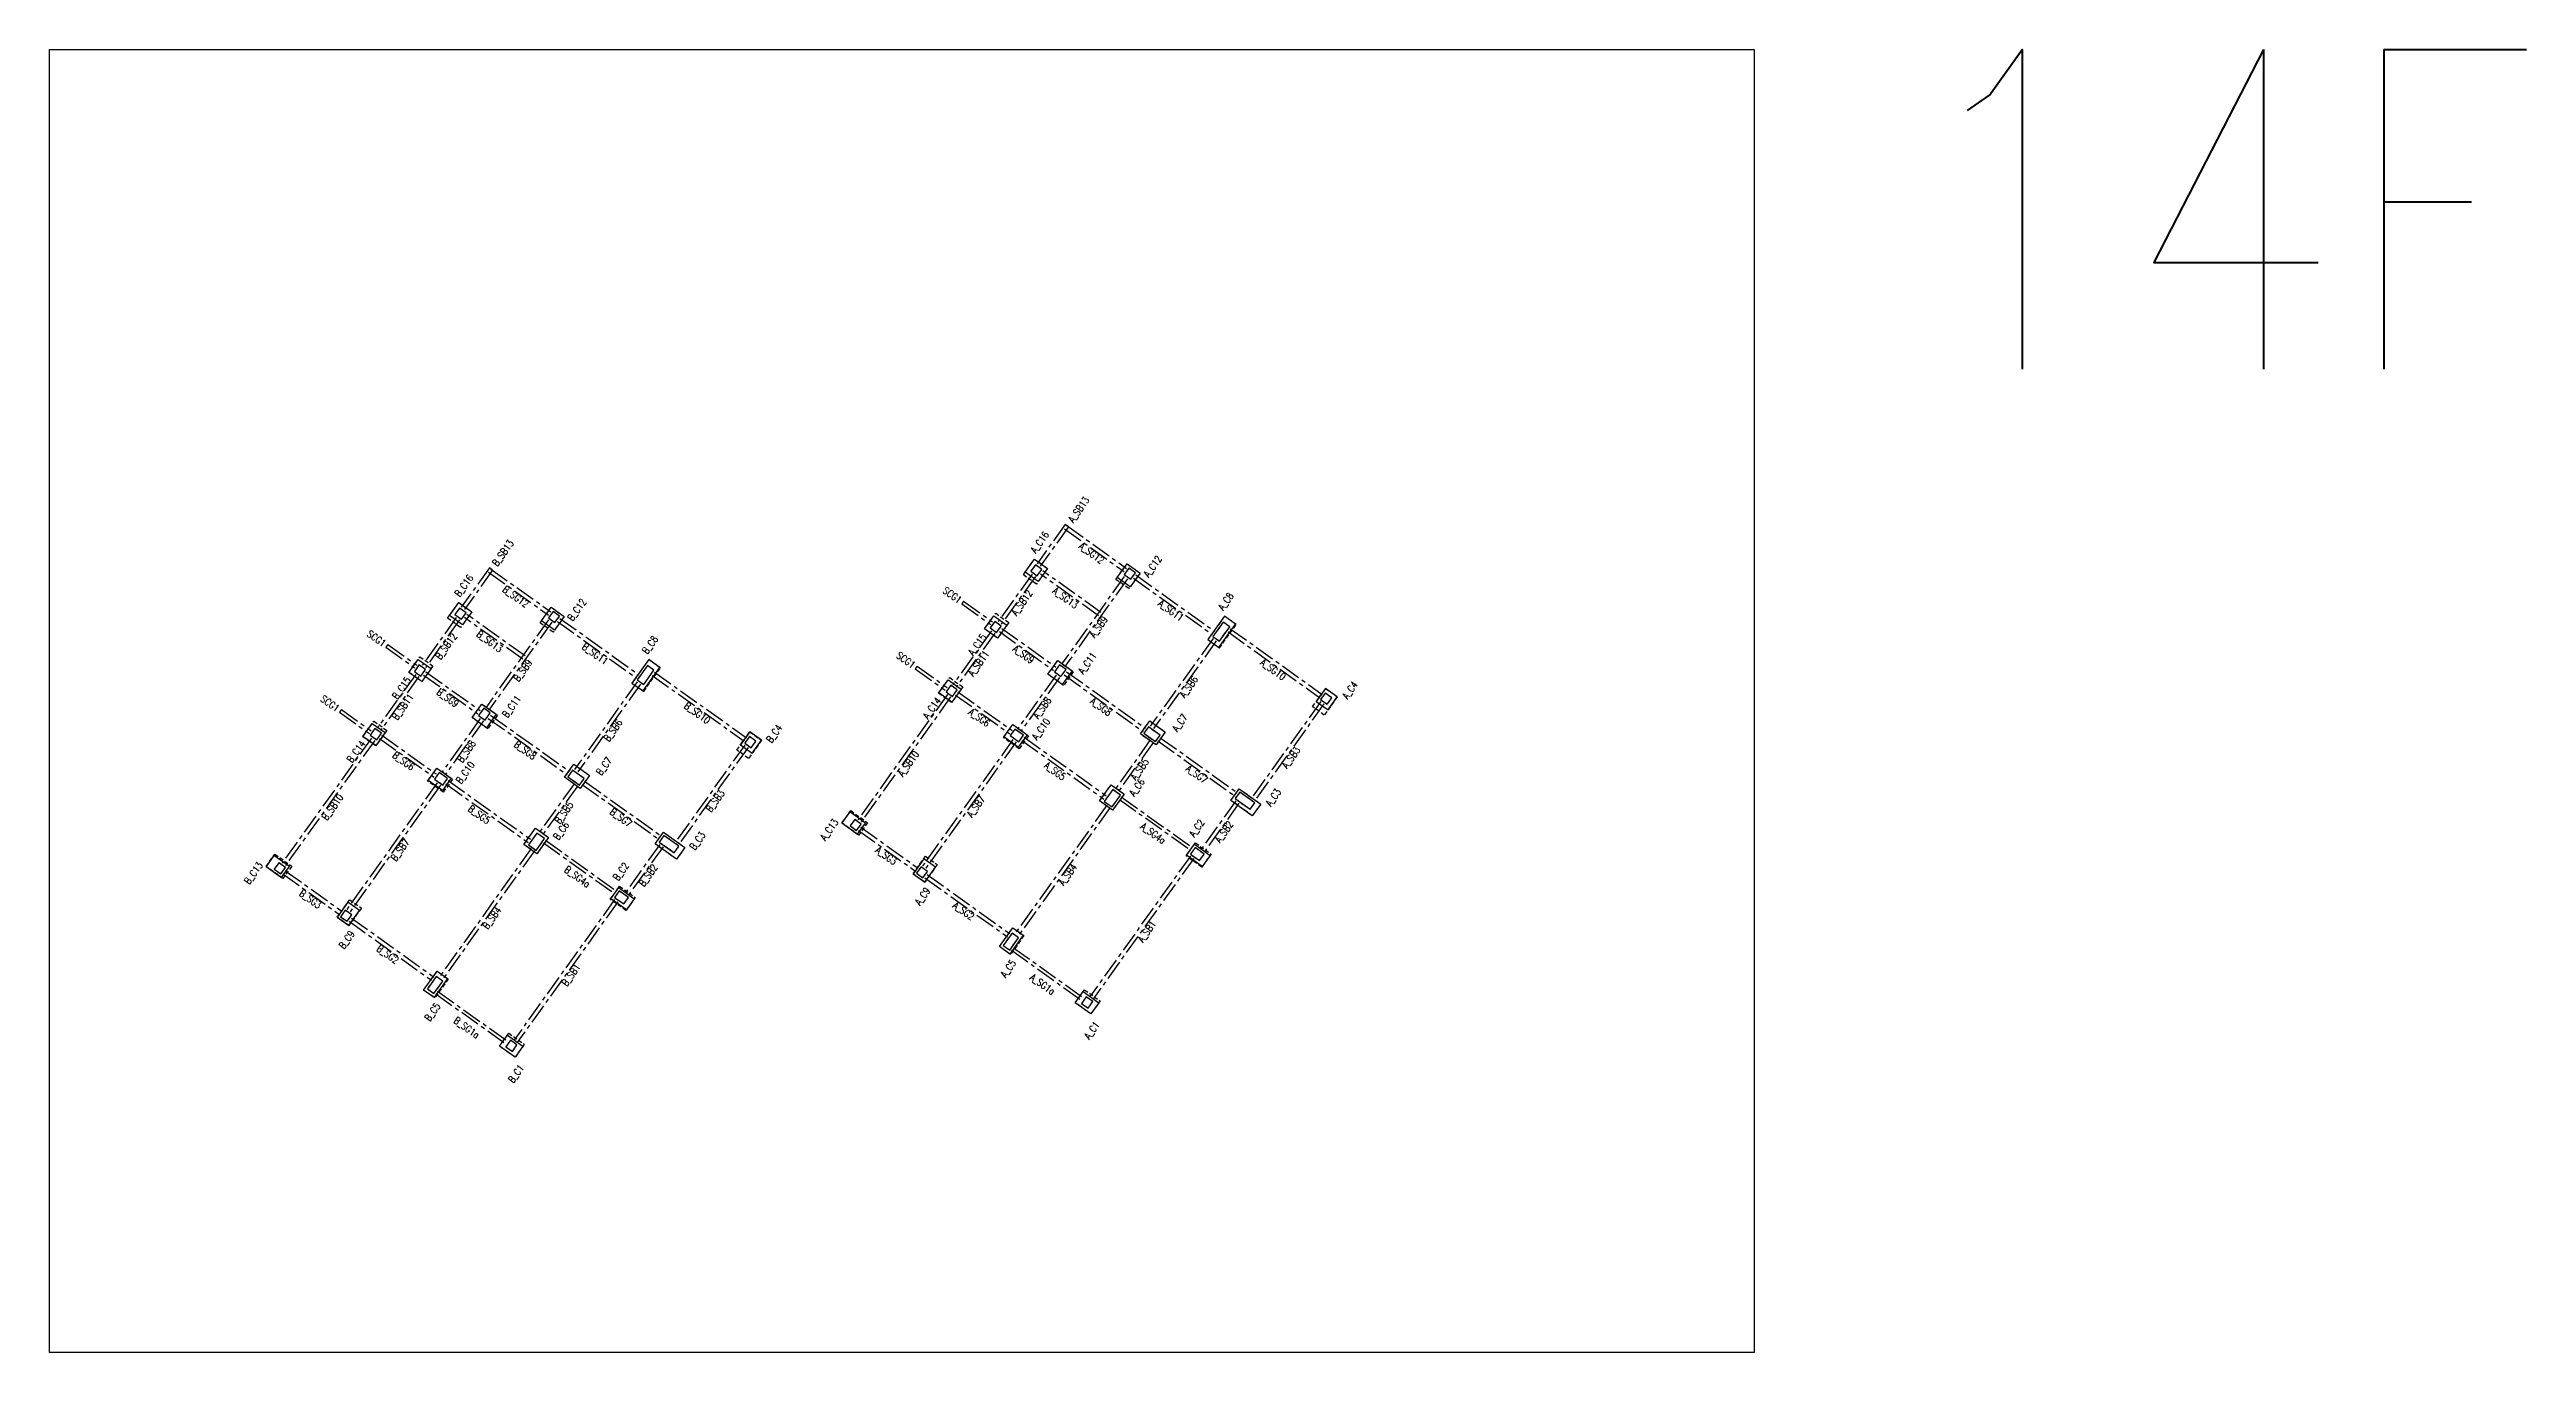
# Model space of a CAD drawing. Header units: millimetres. Extents: x 39613 to 69886, y 27475 to 191272.
# Drawn here: x 50002 to 65498, y 146495 to 154650 of the extents above; entities that cross this region are included whole.
import ezdxf
from ezdxf.enums import TextEntityAlignment as Align

# ---------------------------------------------------------------- set-up
doc = ezdxf.new("R2010")
doc.units = ezdxf.units.MM
doc.header["$LTSCALE"] = 100
doc.header["$MEASUREMENT"] = 0
doc.linetypes.add('CENTER', pattern=[2, 1.25, -0.25, 0.25, -0.25])
doc.linetypes.add('HIDDEN', pattern=[0.375, 0.25, -0.125])
for name, color, linetype in [('TC-COLUMN', 1, 'Continuous'), ('TC-TB', 2, 'Continuous'), ('TC-TC', 4, 'Continuous'), ('TC-虛柱', 4, 'HIDDEN'), ('TC-虛鋼柱', 4, 'HIDDEN'), ('TC-鋼柱', 11, 'Continuous'), ('TC-鋼粱', 183, 'CENTER')]:
    doc.layers.add(name, color=color, linetype=linetype)
doc.styles.get("Standard").update_dxf_attribs({"font": 'txt.shx', "width": 0.8, "bigfont": 'ae.shx'})

msp = doc.modelspace()

# ---------------------------------------------------------------- linework, layer by layer
at = {"layer": 'Defpoints'}
msp.add_lwpolyline([(60666.19, 154650.34), (60666.19, 146494.97), (50001.56, 146494.97), (50001.56, 154650.34)], close=True, dxfattribs=at)
at = {"layer": 'TC-COLUMN'}
for points in [[(56105.55, 151379.35), (56163.71, 151460.7), (56245.06, 151402.55), (56186.9, 151321.19)], [(56681.41, 151346.25), (56742.48, 151431.66), (56823.83, 151373.51), (56762.76, 151288.09)], [(52503.1, 151107.46), (52561.26, 151188.81), (52642.61, 151130.66), (52584.45, 151049.3)], [(53078.96, 151074.36), (53140.03, 151159.77), (53221.38, 151101.62), (53160.31, 151016.2)], [(55851.47, 151023.94), (55909.63, 151105.29), (55990.98, 151047.13), (55932.82, 150965.78)], [(57247.88, 150956.83), (57317.03, 150907.4), (57421.7, 151053.84), (57352.55, 151103.27)], [(52249.02, 150752.05), (52307.18, 150833.4), (52388.53, 150775.24), (52330.37, 150693.89)], [(53645.43, 150684.94), (53714.58, 150635.51), (53819.25, 150781.95), (53750.11, 150831.38)], [(56398.51, 150761.74), (56337.44, 150676.32), (56247.96, 150740.29), (56309.02, 150825.71)], [(55623.18, 150704.58), (55704.53, 150646.43), (55646.37, 150565.08), (55565.02, 150623.23)], [(58058.27, 150598.77), (57985.05, 150651.11), (57926.9, 150569.76), (58000.11, 150517.42)], [(52796.06, 150489.85), (52734.99, 150404.43), (52645.51, 150468.4), (52706.57, 150553.82)], [(52020.73, 150432.69), (52102.08, 150374.54), (52043.92, 150293.19), (51962.57, 150351.34)], [(54455.82, 150326.88), (54382.6, 150379.22), (54324.45, 150297.87), (54397.66, 150245.53)], [(56117.31, 150360.64), (56062.06, 150283.36), (55972.57, 150347.33), (56027.82, 150424.61)], [(56884.4, 150448.4), (56982.02, 150378.61), (56923.87, 150297.26), (56826.25, 150367.05)], [(53281.95, 150176.51), (53379.57, 150106.72), (53321.42, 150025.37), (53223.8, 150095.16)], [(52514.86, 150088.75), (52459.61, 150011.47), (52370.12, 150075.44), (52425.37, 150152.72)], [(56571.38, 149946.91), (56644.08, 150048.6), (56725.43, 149990.44), (56652.73, 149888.76)], [(57392.25, 149950.3), (57444.59, 150023.52), (57578.81, 149927.56), (57526.47, 149854.35)], [(55105.62, 149808.65), (55008, 149878.44), (54958.57, 149809.29), (55056.19, 149739.5)], [(52968.93, 149675.02), (53041.63, 149776.71), (53122.98, 149718.55), (53050.28, 149616.87)], [(53789.8, 149678.41), (53842.14, 149751.63), (53976.36, 149655.67), (53924.02, 149582.46)], [(51503.17, 149536.76), (51405.55, 149606.55), (51356.12, 149537.4), (51453.74, 149467.61)], [(55476.93, 149438.73), (55543.81, 149532.28), (55470.59, 149584.62), (55403.71, 149491.07)], [(57262.34, 149606.62), (57212.91, 149537.47), (57115.29, 149607.26), (57164.72, 149676.4)], [(53659.89, 149334.73), (53610.46, 149265.58), (53512.84, 149335.37), (53562.27, 149404.52)], [(51874.48, 149166.84), (51941.36, 149260.4), (51868.14, 149312.73), (51801.26, 149219.18)], [(55944.45, 149035.54), (56028.78, 149153.5), (56093.86, 149106.98), (56009.53, 148989.02)], [(52342, 148763.65), (52426.33, 148881.61), (52491.41, 148835.09), (52407.08, 148717.13)], [(56565.71, 148683.61), (56516.28, 148614.47), (56418.66, 148684.25), (56468.09, 148753.4)], [(52963.26, 148411.72), (52913.83, 148342.58), (52816.21, 148412.36), (52865.64, 148481.51)]]:
    msp.add_lwpolyline(points, close=True, dxfattribs=at)
at = {"layer": 'TC-虛柱'}
for points in [[(56093.92, 151363.08), (56163.71, 151460.7), (56245.06, 151402.55), (56175.27, 151304.92)], [(56672.69, 151334.04), (56742.48, 151431.66), (56823.83, 151373.51), (56754.04, 151275.89)], [(52491.47, 151091.19), (52561.26, 151188.81), (52642.61, 151130.66), (52572.82, 151033.03)], [(53070.24, 151062.15), (53140.03, 151159.77), (53221.38, 151101.62), (53151.59, 151004)], [(55851.47, 151023.94), (55921.26, 151121.56), (56002.61, 151063.4), (55932.82, 150965.78)], [(57247.88, 150956.83), (57321.1, 150904.49), (57425.77, 151050.93), (57352.55, 151103.27)], [(52249.02, 150752.05), (52318.81, 150849.67), (52400.16, 150791.51), (52330.37, 150693.89)], [(53645.43, 150684.94), (53718.65, 150632.6), (53823.32, 150779.04), (53750.11, 150831.38)], [(56309.02, 150825.71), (56406.64, 150755.92), (56345.58, 150670.5), (56247.96, 150740.29)], [(55563.57, 150621.2), (55633.36, 150718.82), (55714.71, 150660.67), (55644.92, 150563.04)], [(57903.64, 150537.22), (57985.05, 150651.11), (58058.27, 150598.77), (57976.85, 150484.88)], [(52706.57, 150553.82), (52804.19, 150484.03), (52743.13, 150398.61), (52645.51, 150468.4)], [(51961.12, 150349.31), (52030.91, 150446.93), (52112.26, 150388.78), (52042.47, 150291.15)], [(54301.19, 150265.33), (54382.6, 150379.22), (54455.82, 150326.88), (54374.4, 150212.99)], [(56027.82, 150424.61), (56125.44, 150354.82), (56067.29, 150273.47), (55969.67, 150343.26)], [(56884.4, 150448.4), (56982.02, 150378.61), (56923.87, 150297.26), (56826.25, 150367.05)], [(53281.95, 150176.51), (53379.57, 150106.72), (53321.42, 150025.37), (53223.8, 150095.16)], [(52425.37, 150152.72), (52522.99, 150082.93), (52464.84, 150001.58), (52367.22, 150071.37)], [(56571.38, 149946.91), (56644.08, 150048.6), (56725.43, 149990.44), (56652.73, 149888.76)], [(57392.25, 149950.3), (57444.59, 150023.52), (57578.81, 149927.56), (57526.47, 149854.35)], [(55013.82, 149886.57), (55119.57, 149810.97), (55064.33, 149733.69), (54958.57, 149809.29)], [(52968.93, 149675.02), (53041.63, 149776.71), (53122.98, 149718.55), (53050.28, 149616.87)], [(53789.8, 149678.41), (53842.14, 149751.63), (53976.36, 149655.67), (53924.02, 149582.46)], [(51411.37, 149614.68), (51517.13, 149539.08), (51461.88, 149461.8), (51356.12, 149537.4)], [(55476.93, 149438.73), (55403.71, 149491.07), (55482.22, 149600.89), (55555.44, 149548.56)], [(57210, 149533.4), (57112.38, 149603.19), (57170.54, 149684.54), (57268.16, 149614.75)], [(53607.55, 149261.51), (53509.93, 149331.3), (53568.09, 149412.65), (53665.71, 149342.86)], [(51874.48, 149166.84), (51801.26, 149219.18), (51879.77, 149329.01), (51952.99, 149276.67)], [(55944.45, 149035.54), (56028.78, 149153.5), (56097.93, 149104.07), (56013.6, 148986.11)], [(52342, 148763.65), (52426.33, 148881.61), (52495.48, 148832.18), (52411.15, 148714.22)], [(56516.28, 148614.47), (56418.66, 148684.25), (56476.81, 148765.6), (56574.43, 148695.82)], [(52913.83, 148342.58), (52816.21, 148412.36), (52874.36, 148493.71), (52971.99, 148423.93)]]:
    msp.add_lwpolyline(points, close=True, dxfattribs=at)
at = {"layer": 'TC-虛鋼柱'}
for points in [[(56181.1, 151356.07), (56210.18, 151396.75), (56169.5, 151425.82), (56140.43, 151385.15)], [(56765.69, 151335.17), (56794.77, 151375.84), (56754.09, 151404.92), (56725.01, 151364.25)], [(52578.65, 151084.18), (52607.73, 151124.86), (52567.05, 151153.93), (52537.98, 151113.26)], [(53163.24, 151063.28), (53192.32, 151103.96), (53151.64, 151133.03), (53122.56, 151092.36)], [(55927.03, 151000.66), (55956.1, 151041.33), (55915.43, 151070.41), (55886.35, 151029.73)], [(57385.09, 151036.99), (57344.41, 151066.07), (57280.44, 150976.58), (57321.11, 150947.51)], [(52324.58, 150728.77), (52353.65, 150769.44), (52312.98, 150798.52), (52283.9, 150757.84)], [(53782.64, 150765.1), (53741.96, 150794.18), (53677.99, 150704.69), (53718.66, 150675.62)], [(56329.33, 150725.14), (56361.31, 150769.89), (56320.64, 150798.97), (56288.65, 150754.22)], [(55651.04, 150601.69), (55680.12, 150642.37), (55639.44, 150671.45), (55610.36, 150630.77)], [(52726.88, 150453.25), (52758.86, 150498), (52718.19, 150527.08), (52686.2, 150482.33)], [(57994.32, 150552.3), (58023.39, 150592.97), (57982.72, 150622.05), (57953.64, 150581.38)], [(52048.59, 150329.8), (52077.67, 150370.48), (52036.99, 150399.56), (52007.91, 150358.88)], [(54391.87, 150280.41), (54420.94, 150321.08), (54380.27, 150350.16), (54351.19, 150309.49)], [(56065.27, 150317.94), (56094.35, 150358.61), (56041.47, 150396.42), (56012.39, 150355.74)], [(56920.39, 150318.19), (56949.46, 150358.86), (56876.25, 150411.2), (56847.17, 150370.53)], [(52462.82, 150046.05), (52491.9, 150086.72), (52439.02, 150124.53), (52409.94, 150083.85)], [(53317.94, 150046.3), (53347.01, 150086.97), (53273.8, 150139.31), (53244.72, 150098.64)], [(56649.25, 149909.68), (56701.59, 149982.9), (56652.78, 150017.79), (56600.44, 149944.58)], [(57512.55, 149895.03), (57541.63, 149935.71), (57448.07, 150002.59), (57419, 149961.91)], [(53046.81, 149637.79), (53099.14, 149711.01), (53050.33, 149745.9), (52997.99, 149672.69)], [(53910.1, 149623.14), (53939.18, 149663.82), (53845.62, 149730.7), (53816.55, 149690.02)], [(55050.68, 149761.88), (55079.76, 149802.56), (55039.08, 149831.64), (55010, 149790.96)], [(51448.23, 149489.99), (51477.31, 149530.67), (51436.63, 149559.75), (51407.55, 149519.07)], [(57196.07, 149574.09), (57225.15, 149614.77), (57168.2, 149655.48), (57139.12, 149614.8)], [(55465.31, 149465.47), (55494.39, 149506.15), (55453.71, 149535.23), (55424.64, 149494.55)], [(51862.86, 149193.58), (51891.94, 149234.26), (51851.27, 149263.34), (51822.19, 149222.66)], [(53593.62, 149302.2), (53622.7, 149342.88), (53565.75, 149383.59), (53536.67, 149342.91)], [(56008.96, 149014.01), (56064.21, 149091.29), (56023.54, 149120.37), (55968.29, 149043.09)], [(52406.51, 148742.12), (52461.76, 148819.4), (52421.09, 148848.48), (52365.84, 148771.2)], [(56499.44, 148651.09), (56528.52, 148691.77), (56487.84, 148720.84), (56458.76, 148680.17)], [(52896.99, 148379.2), (52926.07, 148419.88), (52885.39, 148448.95), (52856.31, 148408.28)]]:
    msp.add_lwpolyline(points, close=True, dxfattribs=at)
at = {"layer": 'TC-鋼柱'}
for points in [[(56181.1, 151356.07), (56210.18, 151396.75), (56169.5, 151425.82), (56140.43, 151385.15)], [(56765.69, 151335.17), (56794.77, 151375.84), (56754.09, 151404.92), (56725.01, 151364.25)], [(52578.65, 151084.18), (52607.73, 151124.86), (52567.05, 151153.93), (52537.98, 151113.26)], [(53163.24, 151063.28), (53192.32, 151103.96), (53151.64, 151133.03), (53122.56, 151092.36)], [(55927.03, 151000.66), (55956.1, 151041.33), (55915.43, 151070.41), (55886.35, 151029.73)], [(57385.09, 151036.99), (57344.41, 151066.07), (57280.44, 150976.58), (57321.11, 150947.51)], [(52324.58, 150728.77), (52353.65, 150769.44), (52312.98, 150798.52), (52283.9, 150757.84)], [(53782.64, 150765.1), (53741.96, 150794.18), (53677.99, 150704.69), (53718.66, 150675.62)], [(56329.33, 150725.14), (56361.31, 150769.89), (56320.64, 150798.97), (56288.65, 150754.22)], [(55651.04, 150601.69), (55680.12, 150642.37), (55639.44, 150671.45), (55610.36, 150630.77)], [(52726.88, 150453.25), (52758.86, 150498), (52718.19, 150527.08), (52686.2, 150482.33)], [(57994.32, 150552.3), (58023.39, 150592.97), (57982.72, 150622.05), (57953.64, 150581.38)], [(52048.59, 150329.8), (52077.67, 150370.48), (52036.99, 150399.56), (52007.91, 150358.88)], [(54391.87, 150280.41), (54420.94, 150321.08), (54380.27, 150350.16), (54351.19, 150309.49)], [(56065.27, 150317.94), (56094.35, 150358.61), (56041.47, 150396.42), (56012.39, 150355.74)], [(56920.39, 150318.19), (56949.46, 150358.86), (56876.25, 150411.2), (56847.17, 150370.53)], [(52462.82, 150046.05), (52491.9, 150086.72), (52439.02, 150124.53), (52409.94, 150083.85)], [(53317.94, 150046.3), (53347.01, 150086.97), (53273.8, 150139.31), (53244.72, 150098.64)], [(56649.25, 149909.68), (56701.59, 149982.9), (56652.78, 150017.79), (56600.44, 149944.58)], [(57512.55, 149895.03), (57541.63, 149935.71), (57448.07, 150002.59), (57419, 149961.91)], [(53046.81, 149637.79), (53099.14, 149711.01), (53050.33, 149745.9), (52997.99, 149672.69)], [(53910.1, 149623.14), (53939.18, 149663.82), (53845.62, 149730.7), (53816.55, 149690.02)], [(55050.68, 149761.88), (55079.76, 149802.56), (55039.08, 149831.64), (55010, 149790.96)], [(51448.23, 149489.99), (51477.31, 149530.67), (51436.63, 149559.75), (51407.55, 149519.07)], [(57196.07, 149574.09), (57225.15, 149614.77), (57168.2, 149655.48), (57139.12, 149614.8)], [(55465.31, 149465.47), (55494.39, 149506.15), (55453.71, 149535.23), (55424.64, 149494.55)], [(51862.86, 149193.58), (51891.94, 149234.26), (51851.27, 149263.34), (51822.19, 149222.66)], [(53593.62, 149302.2), (53622.7, 149342.88), (53565.75, 149383.59), (53536.67, 149342.91)], [(56008.96, 149014.01), (56064.21, 149091.29), (56023.54, 149120.37), (55968.29, 149043.09)], [(52406.51, 148742.12), (52461.76, 148819.4), (52421.09, 148848.48), (52365.84, 148771.2)], [(56499.44, 148651.09), (56528.52, 148691.77), (56487.84, 148720.84), (56458.76, 148680.17)], [(52896.99, 148379.2), (52926.07, 148419.88), (52885.39, 148448.95), (52856.31, 148408.28)]]:
    msp.add_lwpolyline(points, close=True, dxfattribs=at)
at = {"layer": 'TC-鋼粱'}
for p, q in [((56355.58, 151677.52), (56179.39, 151431.05)), ((56375.92, 151662.98), (56199.73, 151416.51)), ((56351.21, 151649.91), (56725.6, 151382.27)), ((56375.92, 151662.98), (56355.58, 151677.52)), ((56365.75, 151670.25), (56740.14, 151402.6)), ((52753.13, 151405.63), (52576.94, 151159.16)), ((52773.47, 151391.09), (52753.13, 151405.63)), ((52773.47, 151391.09), (52597.28, 151144.62)), ((52748.76, 151378.02), (53123.15, 151110.38)), ((52763.3, 151398.36), (53137.69, 151130.71)), ((56148.85, 151366.84), (55935.48, 151068.37)), ((56169.19, 151352.3), (55955.82, 151053.83)), ((56565.09, 151106.15), (56200.87, 151366.53)), ((56579.63, 151126.49), (56215.41, 151386.86)), ((56725.3, 151351.75), (56332.73, 150802.61)), ((56745.64, 151337.21), (56353.07, 150788.07)), ((56782.55, 151341.56), (57276.58, 150988.38)), ((56797.09, 151361.89), (57291.12, 151008.72)), ((52546.4, 151094.95), (52333.03, 150796.48)), ((52962.64, 150834.26), (52598.42, 151094.64)), ((52977.18, 150854.6), (52612.96, 151114.97)), ((53194.64, 151090), (53688.67, 150736.83)), ((55720.46, 151197.5), (55708.83, 151181.23)), ((55708.83, 151181.23), (55889.85, 151051.82)), ((55720.46, 151197.5), (55901.48, 151068.09)), ((52566.74, 151080.41), (52353.37, 150781.94)), ((53122.85, 151079.86), (52730.28, 150530.72)), ((53143.19, 151065.32), (52750.62, 150516.18)), ((53180.1, 151069.67), (53674.13, 150716.49)), ((55894.77, 151011.42), (55653.39, 150673.77)), ((55915.11, 150996.88), (55673.73, 150659.23)), ((55943.88, 151007.04), (56283.52, 150764.24)), ((55958.42, 151027.38), (56298.06, 150784.58)), ((57280.72, 150964.09), (56888.18, 150414.97)), ((57301.06, 150949.55), (56908.51, 150400.43)), ((57374.32, 151004.74), (57949.87, 150593.29)), ((57388.86, 151025.07), (57964.41, 150613.63)), ((52118.01, 150925.61), (52106.38, 150909.34)), ((52106.38, 150909.34), (52287.4, 150779.93)), ((52118.01, 150925.61), (52299.03, 150796.2)), ((55429.65, 150790.69), (55418.01, 150774.42)), ((55429.65, 150790.69), (55616.77, 150656.93)), ((52292.32, 150739.53), (52050.94, 150401.88)), ((52312.66, 150724.99), (52071.28, 150387.34)), ((52341.43, 150735.15), (52681.07, 150492.36)), ((52355.97, 150755.49), (52695.61, 150512.69)), ((53678.28, 150692.2), (53285.73, 150143.08)), ((53698.61, 150677.66), (53306.06, 150128.54)), ((53771.87, 150732.85), (54347.42, 150321.4)), ((53786.41, 150753.18), (54361.96, 150341.74)), ((55418.01, 150774.42), (55605.14, 150640.66)), ((55683.87, 150630.43), (56023.11, 150387.92)), ((56299.11, 150734.46), (56057.86, 150396.99)), ((56319.44, 150719.92), (56078.2, 150382.45)), ((56349.19, 150735.74), (56843.4, 150382.44)), ((56363.73, 150756.08), (56857.94, 150402.78)), ((51827.2, 150518.8), (51815.56, 150502.53)), ((51815.56, 150502.53), (52002.69, 150368.77)), ((51827.2, 150518.8), (52014.32, 150385.04)), ((52761.28, 150484.19), (53255.49, 150130.89)), ((55618.78, 150612.46), (55059.13, 149829.59)), ((55639.12, 150597.92), (55079.47, 149815.06)), ((55669.34, 150610.1), (56008.57, 150367.59)), ((57954.17, 150568.7), (57521, 149962.75)), ((57974.51, 150554.16), (57541.33, 149948.21)), ((52016.33, 150340.57), (51456.68, 149557.7)), ((52036.67, 150326.03), (51477.02, 149543.17)), ((52066.89, 150338.21), (52406.12, 150095.7)), ((52081.42, 150358.54), (52420.66, 150116.04)), ((52696.66, 150462.57), (52455.41, 150125.1)), ((52716.99, 150448.03), (52475.75, 150110.56)), ((52746.74, 150463.85), (53240.95, 150110.55)), ((56029.1, 150331.5), (55463.6, 149540.45)), ((56049.44, 150316.96), (55483.94, 149525.91)), ((56083.58, 150326.36), (56598.12, 149958.53)), ((56098.12, 150346.7), (56612.66, 149978.86)), ((56888.13, 150328.95), (56667.14, 150019.82)), ((56908.47, 150314.41), (56687.48, 150005.28)), ((56935.98, 150322.57), (57418.13, 149977.9)), ((56950.52, 150342.91), (57432.67, 149998.23)), ((54351.72, 150296.81), (53918.55, 149690.86)), ((54372.06, 150282.27), (53938.88, 149676.32)), ((52426.65, 150059.61), (51861.15, 149268.56)), ((52446.99, 150045.07), (51881.49, 149254.02)), ((52481.13, 150054.47), (52995.68, 149686.64)), ((52495.67, 150074.81), (53010.21, 149706.97)), ((53285.68, 150057.06), (53064.69, 149747.93)), ((53306.02, 150042.52), (53085.03, 149733.39)), ((53333.53, 150050.68), (53815.68, 149706.01)), ((53348.07, 150071.02), (53830.22, 149726.34)), ((56617, 149920.45), (56043.59, 149118.33)), ((56637.34, 149905.91), (56063.92, 149103.79)), ((56695.19, 149956.74), (57142.62, 149636.89)), ((56706.82, 149973.01), (57154.25, 149653.16)), ((57422.69, 149946.98), (57204.52, 149641.81)), ((57443.02, 149932.44), (57224.86, 149627.27)), ((53104.37, 149701.12), (53551.8, 149381.27)), ((55063.18, 149762.17), (55420.86, 149506.47)), ((55077.71, 149782.51), (55435.4, 149526.81)), ((53014.55, 149648.56), (52441.14, 148846.44)), ((53034.89, 149634.02), (52461.48, 148831.9)), ((53092.74, 149684.85), (53540.17, 149365)), ((53820.24, 149675.09), (53602.07, 149369.92)), ((53840.57, 149660.55), (53622.41, 149355.38)), ((57139.41, 149602.31), (56507.84, 148718.84)), ((57159.75, 149587.77), (56528.18, 148704.3)), ((51460.73, 149490.28), (51818.41, 149234.58)), ((51475.26, 149510.62), (51832.95, 149254.92)), ((55477.81, 149465.76), (55994.23, 149096.58)), ((55492.35, 149486.1), (56008.77, 149116.92)), ((53536.96, 149330.42), (52905.39, 148446.95)), ((53557.3, 149315.88), (52925.73, 148432.41)), ((51875.36, 149193.87), (52391.79, 148824.69)), ((51889.9, 149214.21), (52406.32, 148845.03)), ((56020.01, 149012.26), (56459.35, 148698.19)), ((56031.64, 149028.53), (56470.98, 148714.46)), ((52417.56, 148740.37), (52856.9, 148426.3)), ((52429.19, 148756.64), (52868.53, 148442.57))]:
    msp.add_line(p, q, dxfattribs=at)

# ---------------------------------------------------------------- texts
at = {"layer": 'Defpoints', "color": 2, "width": 0.8}
msp.add_text('14F', height=2000, rotation=360, dxfattribs=at).set_placement((61589.25, 154650.34), align=Align.TOP_LEFT)
at = {"layer": 'TC-TB', "width": 0.8}
for s, rotation, p in [('A_SB13', 54.440027, (56440.49, 151770.51)), ('B_SB13', 54.440027, (52838.04, 151498.62)), ('A_SG12', 324, (56520.73, 151497.98)), ('B_SG12', 324, (52918.28, 151226.09)), ('SCG1', 324.440027, (55649.56, 151235.89)), ('A_SB12', 54.440027, (56084.87, 151187.07)), ('A_SG13', 324, (56357.4, 151217.75)), ('A_SB9', 54.440027, (56564.46, 151036.48)), ('A_SG11', 324, (57017.64, 151139.69)), ('SCG1', 324.440027, (52047.11, 150964)), ('B_SB12', 54.440027, (52482.42, 150915.18)), ('B_SG13', 324, (52754.95, 150945.86)), ('B_SG11', 324, (53415.19, 150867.8)), ('B_SB9', 54.440027, (52962.01, 150764.59)), ('SCG1', 324.440027, (55358.75, 150829.08)), ('A_SB11', 54.440027, (55813.88, 150808)), ('A_SG9', 324, (56095.6, 150864.63)), ('A_SG10', 324, (57656.27, 150769.37)), ('B_SG9', 324, (52493.15, 150592.74)), ('A_SB6', 54.440027, (57128.61, 150661.03)), ('SCG1', 324.440027, (51756.3, 150557.19)), ('B_SB11', 54.440027, (52211.43, 150536.11)), ('B_SG10', 324, (54053.82, 150497.48)), ('A_SG6', 324, (55818.89, 150469.38)), ('A_SB8', 54.440027, (56211.2, 150530.04)), ('A_SG8', 324, (56580.3, 150536.72)), ('B_SB8', 54.440027, (52608.75, 150258.15)), ('B_SG8', 324, (52977.85, 150264.83)), ('B_SB6', 54.440027, (53526.16, 150389.14)), ('B_SG6', 324, (52216.44, 150197.49)), ('A_SB10', 54.440027, (55374.4, 150180.33)), ('A_SG5', 324, (56292.43, 150134.03)), ('A_SB5', 54.440027, (56821.8, 150145.89)), ('A_SG7', 324, (57179.36, 150114.78)), ('A_SB3', 54.440027, (57768.66, 150218.92)), ('B_SB3', 54.440027, (54166.21, 149947.03)), ('B_SB10', 54.440027, (51771.95, 149908.44)), ('B_SG5', 324, (52689.98, 149862.14)), ('B_SB5', 54.440027, (53219.35, 149874)), ('B_SG7', 324, (53576.91, 149842.89)), ('A_SB7', 54.440027, (55796.91, 149912.13)), ('B_SB7', 54.440027, (52194.46, 149640.24)), ('A_SG4a', 324, (56906.1, 149744.51)), ('A_SB2', 54.440027, (57349.04, 149753.69)), ('B_SG4a', 324, (53303.65, 149472.62)), ('B_SB2', 54.440027, (53746.59, 149481.8)), ('A_SG3', 324, (55236.2, 149604.68)), ('A_SB4', 54.440027, (56371.55, 149486.82)), ('B_SG3', 324, (51633.75, 149332.79)), ('B_SB4', 54.440027, (52769.1, 149214.93)), ('A_SG2', 324, (55720.03, 149258.8)), ('A_SB1', 54.440027, (56866.34, 149130.05)), ('B_SG2', 324, (52117.58, 148986.91)), ('B_SB1', 54.440027, (53263.89, 148858.16)), ('A_SG1a', 324, (56213.94, 148799.87)), ('B_SG1a', 324, (52611.49, 148527.98))]:
    msp.add_text(s, height=45, rotation=rotation, dxfattribs=at).set_placement(p, align=Align.MIDDLE_CENTER)
at = {"layer": 'TC-TC', "width": 0.8}
for s, p in [('A_C16', (56196.3, 151566.47)), ('A_C12', (56902.89, 151415.33)), ('B_C16', (52593.85, 151294.58)), ('A_C8', (57360.44, 151195.97)), ('B_C12', (53300.44, 151143.44)), ('B_C8', (53757.99, 150924.08)), ('A_C15', (55805.52, 150925.26)), ('A_C11', (56494.43, 150809.94)), ('B_C15', (52203.07, 150653.37)), ('A_C4', (58137.58, 150640.41)), ('B_C11', (52891.98, 150538.05)), ('A_C14', (55521.68, 150528.22)), ('A_C7', (57072.72, 150436.7)), ('B_C14', (51919.23, 150256.33)), ('B_C4', (54535.13, 150368.52)), ('A_C10', (56204.51, 150396.64)), ('B_C10', (52602.06, 150124.75)), ('B_C7', (53470.27, 150164.81)), ('A_C6', (56804.49, 150032.26)), ('A_C3', (57657.88, 149969.38)), ('B_C6', (53202.04, 149760.37)), ('B_C3', (54055.43, 149697.49)), ('A_C13', (54879.51, 149767.47)), ('A_C2', (57178.43, 149777.24)), ('B_C13', (51277.06, 149495.58)), ('B_C2', (53575.98, 149505.35)), ('A_C9', (55462.94, 149350.39)), ('B_C9', (51860.49, 149078.5)), ('A_C5', (55999.62, 148897.77)), ('B_C5', (52397.17, 148625.88)), ('A_C1', (56522.63, 148511.58)), ('B_C1', (52920.18, 148239.69))]:
    msp.add_text(s, height=45, rotation=54.440027, dxfattribs=at).set_placement(p, align=Align.MIDDLE_CENTER)

doc.saveas('drawing.dxf')
